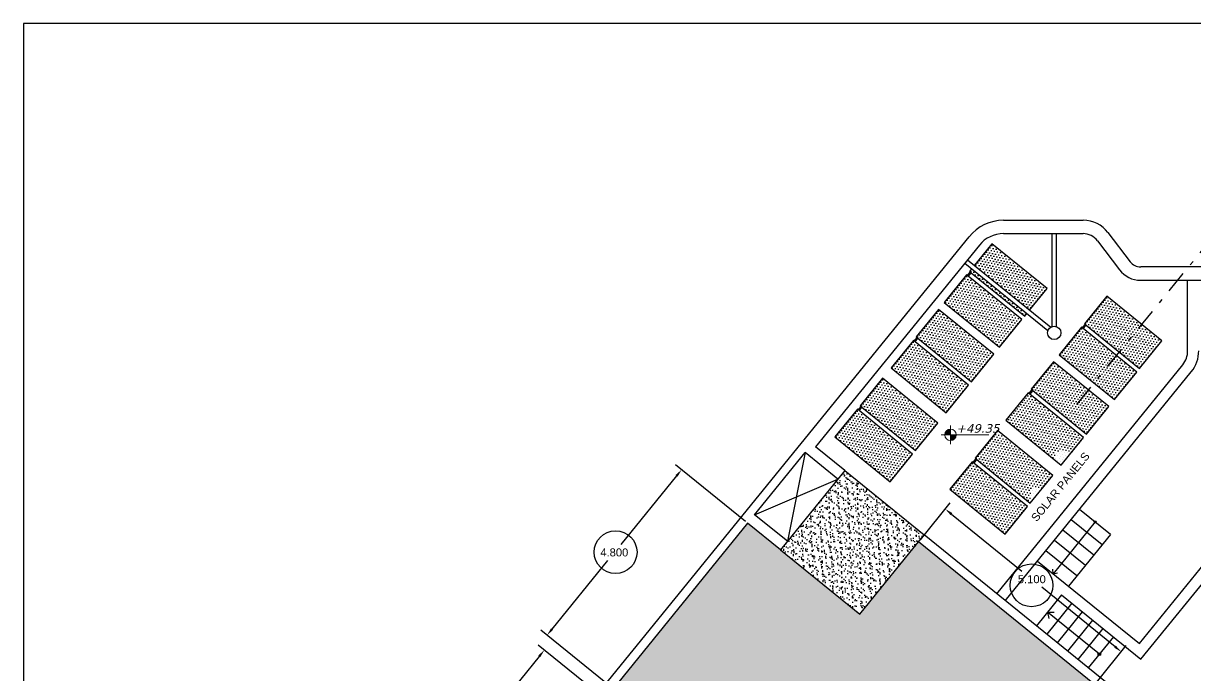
# Model space of a CAD drawing. Header units: inches. Extents: x 8644 to 9016, y -609 to 809.
# Drawn here: x 8836.09 to 8862.46, y -563.93 to -549.24 of the extents above; entities that cross this region are included whole.
import ezdxf

# ---------------------------------------------------------------- set-up
doc = ezdxf.new("R2010")
doc.units = ezdxf.units.IN
doc.header["$MEASUREMENT"] = 0
doc.linetypes.add('DASHDOT', pattern=[1, 0.5, -0.25, 0, -0.25])
doc.layers.add('dim', color=3, linetype='Continuous', lineweight=13)
for name, color, linetype in [('DIMENSIONS', 6, 'Continuous'), ('DIMS', 6, 'Continuous'), ('floors', 8, 'Continuous'), ('provoles', 2, 'Continuous'), ('TEXT', 6, 'Continuous'), ('walls', 1, 'Continuous')]:
    doc.layers.add(name, color=color, linetype=linetype)
doc.styles.get("Standard").update_dxf_attribs({"font": 'arial.ttf'})
doc.styles.add('Yps_1-100', font='verdanai.ttf', dxfattribs={"height": 0.25})
doc.styles.add('Yps_1-100bold', font='verdanai.ttf', dxfattribs={"height": 0.3})
doc.dimstyles.new('Copy of Standard', dxfattribs={"dimtxt": 0.18, "dimasz": 0.18, "dimexe": 0.18, "dimexo": 0.0625, "dimgap": 0.09, "dimtad": 0, "dimtih": 1, "dimtoh": 1, "dimdec": 3, "dimzin": 0, "dimdsep": 46, "dimtxsty": 'Standard', "dimcen": 0.09, "dimadec": 0, "dimazin": 0, "dimtfac": 1, "dimtdec": 3, "dimtofl": 0, "dimtmove": 0, "dimatfit": 3, "dimfxl": 1, "dimtolj": 1, "dimtzin": 0, "dimarcsym": 0})
pattern_1 = [(172.5, (-2418.85749, 1426.8528), (-0.1054341698, -0.1125610547), [0, -0.1216, 0, -0.136, 0, -0.13]), (142.5, (-2418.85749, 1426.8528), (-0.2597583784, -0.059531001), [0, -0.0656, 0, -0.1096, 0, -0.042]), (102.5, (-2418.78791, 1426.78322), (-0.1764825907, 0.1758423418), [0, -0.04, 0, -0.144, 0, -0.188]), (92.5, (-2418.7879, 1426.78322), (-0.219701028, 0.120403373), [0, -0.02, 0, -0.0944, 0, -0.108])]

# ---------------------------------------------------------------- blocks, each defined once
blk = doc.blocks.new('ypsometro 1-100')
h = blk.add_hatch(color=256)
h.paths.add_polyline_path([(-0.2, 0), (0, 0), (0, 0.2, 0.414214)])
h.paths.add_polyline_path([(0, -0.2, 0.414214), (0.2, 0), (0, 0)])
for p, q in [((-0.325, 0), (1.35, 0)), ((0, 0.325), (0, -0.325))]:
    blk.add_line(p, q)
blk.add_circle((0, 0), 0.2)
at = {"style": 'Yps_1-100'}
for p in [(0.2, 0.076), (0.2, -0.326)]:
    blk.add_attdef('+0.00', p, '', height=0.25, dxfattribs=at)
blk = doc.blocks.new('*D15468')
at = {"color": 0, "lineweight": -2, "transparency": 16777216}
for p, q in [((8852.338, -560.459), (8850.76, -559.178)), ((8850.786, -559.431), (8849.535, -560.973)), ((8847.988, -562.879), (8849.24, -561.337)), ((8849.313, -564.185), (8847.735, -562.905))]:
    blk.add_line(p, q, dxfattribs=at)
at = {"color": 0, "transparency": 16777216}
for points in [[(8850.763, -559.412), (8850.81, -559.45), (8850.9, -559.292)], [(8847.965, -562.86), (8848.011, -562.897), (8847.875, -563.018)]]:
    blk.add_solid(points, dxfattribs=at)
at = {"layer": 'DEFPOINTS', "color": 0, "transparency": 16777216}
for p in [(8852.386, -560.498, 0.071), (8847.875, -563.018), (8849.361, -564.225, 0.071)]:
    blk.add_point(p, dxfattribs=at)
at = {"color": 0, "transparency": 16777216, "insert": (8849.387, -561.155), "char_height": 0.18, "attachment_point": 5}
blk.add_mtext('\\A1;4.800', dxfattribs=at)
blk = doc.blocks.new('*D15471')
at = {"color": 0, "lineweight": -2, "transparency": 16777216}
for p, q in [((8849.201, -564.481), (8847.672, -563.241)), ((8847.699, -563.494), (8843.781, -568.32)), ((8839.568, -573.51), (8843.486, -568.684)), ((8840.844, -574.777), (8839.315, -573.537))]:
    blk.add_line(p, q, dxfattribs=at)
at = {"color": 0, "transparency": 16777216}
for points in [[(8847.676, -563.475), (8847.722, -563.513), (8847.812, -563.354)], [(8839.545, -573.491), (8839.591, -573.529), (8839.455, -573.65)]]:
    blk.add_solid(points, dxfattribs=at)
at = {"layer": 'DEFPOINTS', "color": 0, "transparency": 16777216}
for p in [(8849.25, -564.521, 0.071), (8839.455, -573.65), (8840.892, -574.817, 0.071)]:
    blk.add_point(p, dxfattribs=at)
at = {"color": 0, "transparency": 16777216, "insert": (8843.633, -568.502), "char_height": 0.18, "attachment_point": 5}
blk.add_mtext('\\A1;13.261', dxfattribs=at)
blk = doc.blocks.new('*D15491')
at = {"color": 0, "lineweight": -2, "transparency": 16777216}
for p, q in [((8856.272, -560.867), (8856.946, -560.037)), ((8856.972, -560.291), (8858.556, -561.576)), ((8860.652, -563.278), (8859.004, -561.94)), ((8860.232, -564.081), (8860.906, -563.252))]:
    blk.add_line(p, q, dxfattribs=at)
at = {"color": 0, "transparency": 16777216}
for points in [[(8856.991, -560.267), (8856.953, -560.314), (8856.833, -560.177)], [(8860.671, -563.255), (8860.634, -563.301), (8860.792, -563.391)]]:
    blk.add_solid(points, dxfattribs=at)
at = {"layer": 'DEFPOINTS', "color": 0, "transparency": 16777216}
for p in [(8856.233, -560.916, 0.071), (8860.792, -563.391), (8860.193, -564.13, 0.071)]:
    blk.add_point(p, dxfattribs=at)
at = {"color": 0, "transparency": 16777216, "insert": (8858.78, -561.758), "char_height": 0.18, "attachment_point": 5}
blk.add_mtext('\\A1;5.100', dxfattribs=at)

msp = doc.modelspace()

# ---------------------------------------------------------------- hatches: boundary and pattern name
at = {"layer": 'floors'}
h = msp.add_hatch(dxfattribs=at)
h.set_pattern_fill('DOTS', color=256, angle=410.93302, style=0)
h.set_pattern_definition([(50.9330195, (9085.411575, -2210.53334), (-0.0288309688, 0.0636520835), [0, -0.0625])])
h.paths.add_polyline_path([(8858.668, -555.7739), (8857.4258, -554.7655), (8857.3769, -554.8257), (8858.6192, -555.8341)])
h.paths.add_polyline_path([(8857.4888, -554.6879), (8858.7311, -555.6963), (8859.1234, -555.2129), (8857.8811, -554.2046)])
h = msp.add_hatch(dxfattribs=at)
h.set_pattern_fill('DOTS', color=256, angle=410.93302, style=0)
h.set_pattern_definition([(50.9330195, (9084.84437, -2211.23211), (-0.0288309688, 0.0636520835), [0, -0.0625])])
h.paths.add_polyline_path([(8856.8097, -555.5245), (8858.052, -556.5328), (8858.5562, -555.9117), (8857.3139, -554.9033)])
h = msp.add_hatch(dxfattribs=at)
h.set_pattern_fill('DOTS', color=256, angle=410.93302, style=0)
h.set_pattern_definition([(50.9330195, (9087.99652, -2211.712315), (-0.0288309688, 0.0636520835), [0, -0.0625])])
h.paths.add_polyline_path([(8859.9619, -556.0047), (8861.2041, -557.013), (8861.7083, -556.3919), (8860.4661, -555.3835)])
h = msp.add_hatch(dxfattribs=at)
h.set_pattern_fill('DOTS', color=256, angle=410.93302, style=0)
h.set_pattern_definition([(50.9330195, (9084.21414, -2212.00852), (-0.0288309688, 0.0636520835), [0, -0.0625])])
h.paths.add_polyline_path([(8856.1795, -556.3009), (8857.4218, -557.3092), (8857.926, -556.6881), (8856.6837, -555.6797)])
h = msp.add_hatch(dxfattribs=at)
h.set_pattern_fill('DOTS', color=256, angle=410.93302, style=0)
h.set_pattern_definition([(50.9330195, (9087.429315, -2212.411084), (-0.0288309688, 0.0636520835), [0, -0.0625])])
h.paths.add_polyline_path([(8859.3947, -556.7034), (8860.6369, -557.7118), (8861.1411, -557.0907), (8859.8989, -556.0823)])
h = msp.add_hatch(dxfattribs=at)
h.set_pattern_fill('DOTS', color=256, angle=410.93302, style=0)
h.set_pattern_definition([(50.9330195, (9083.646935, -2212.70729), (-0.0288309688, 0.0636520835), [0, -0.0625])])
h.paths.add_polyline_path([(8855.6123, -556.9996), (8856.8546, -558.008), (8857.3587, -557.3869), (8856.1165, -556.3785)])
h = msp.add_hatch(dxfattribs=at)
h.set_pattern_fill('DOTS', color=256, angle=410.93302, style=0)
h.set_pattern_definition([(50.9330195, (9086.799087, -2213.187493), (-0.0288309688, 0.0636520835), [0, -0.0625])])
h.paths.add_polyline_path([(8858.7645, -557.4798), (8860.0067, -558.4882), (8860.5109, -557.8671), (8859.2686, -556.8587)])
h = msp.add_hatch(dxfattribs=at)
h.set_pattern_fill('DOTS', color=256, angle=410.93302, style=0)
h.set_pattern_definition([(50.9330195, (9082.953684, -2213.56134), (-0.0288309688, 0.0636520835), [0, -0.0625])])
h.paths.add_polyline_path([(8854.9191, -557.8537), (8856.1613, -558.862), (8856.6655, -558.2409), (8855.4232, -557.2326)])
h = msp.add_hatch(dxfattribs=at)
h.set_pattern_fill('DOTS', color=256, angle=410.93302, style=0)
h.set_pattern_definition([(50.9330195, (9086.19306, -2213.85475), (-0.0288309688, 0.0636520835), [0, -0.0625])])
h.paths.add_polyline_path([(8858.1973, -558.1786), (8859.4395, -559.187), (8859.9437, -558.5658), (8858.7014, -557.5575)])
h = msp.add_hatch(dxfattribs=at)
h.set_pattern_fill('DOTS', color=256, angle=410.93302, style=0)
h.set_pattern_definition([(50.9330195, (9082.38648, -2214.26011), (-0.0288309688, 0.0636520835), [0, -0.0625])])
h.paths.add_polyline_path([(8854.3518, -558.5525), (8855.5941, -559.5608), (8856.0983, -558.9397), (8854.856, -557.9313)])
h = msp.add_hatch(dxfattribs=at)
h.set_pattern_fill('DOTS', color=256, angle=410.93302, style=0)
h.set_pattern_definition([(50.9330195, (9085.53863, -2214.74031), (-0.0288309688, 0.0636520835), [0, -0.0625])])
h.paths.add_polyline_path([(8857.504, -559.0327), (8858.7463, -560.041), (8859.2504, -559.4199), (8858.0082, -558.4115)])
h = msp.add_hatch(dxfattribs=at)
h.set_pattern_fill('DOTS', color=256, angle=410.93302, style=0)
h.set_pattern_definition([(50.9330195, (9084.971424, -2215.43908), (-0.0288309688, 0.0636520835), [0, -0.0625])])
h.paths.add_polyline_path([(8856.9368, -559.7314), (8858.1791, -560.7398), (8858.6832, -560.1187), (8857.441, -559.1103)])
at = {"layer": 'provoles'}
h = msp.add_hatch(dxfattribs=at)
h.set_pattern_fill('AR-SAND', color=8, scale=0.08, angle=-225)
h.set_pattern_definition(pattern_1)
h.paths.add_polyline_path([(8856.359, -560.7606), (8854.5733, -559.311), (8853.1238, -561.0968), (8854.9095, -562.5463)])
h = msp.add_hatch(dxfattribs=at)
h.set_pattern_fill('AR-SAND', color=8, scale=0.08, angle=-225)
h.set_pattern_definition(pattern_1)
edge = h.paths.add_edge_path()
edge.add_arc((8858.9418, -565.433), 0.15, 0, 360)
edge = h.paths.add_edge_path()
edge.add_arc((8856.862, -567.9952), 0.15, 0, 360)
h.paths.add_polyline_path([(8860.1927, -564.13), (8856.233, -560.9158), (8854.9095, -562.5463), (8853.1238, -561.0968), (8852.3862, -560.4981), (8849.3611, -564.2248), (8855.8441, -569.4872), (8856.9785, -568.0897)])

# ---------------------------------------------------------------- linework, layer by layer
at = {"color": 3}
for centre in [(8849.4161, -561.1471), (8858.7745, -561.8952)]:
    msp.add_circle(centre, 0.4816, dxfattribs=at)
at = {"layer": 'DIMENSIONS'}
for p, q in [((8857.3333, -554.9191, 0.0706), (8857.3964, -554.8414, 0.0706)), ((8857.3527, -554.9348, 0.0706), (8857.4158, -554.8572, 0.0706)), ((8859.9183, -556.0981, 0.0706), (8859.9813, -556.0204, 0.0706)), ((8859.9377, -556.1138, 0.0706), (8860.0007, -556.0362, 0.0706)), ((8856.1359, -556.3943, 0.0706), (8856.1989, -556.3166, 0.0706)), ((8856.1553, -556.41, 0.0706), (8856.2183, -556.3324, 0.0706)), ((8858.7208, -557.5732, 0.0706), (8858.7839, -557.4956, 0.0706)), ((8858.7403, -557.589, 0.0706), (8858.8033, -557.5113, 0.0706)), ((8854.8754, -557.9471, 0.0706), (8854.9385, -557.8694, 0.0706)), ((8854.8949, -557.9628, 0.0706), (8854.9579, -557.8852, 0.0706)), ((8857.4604, -559.1261, 0.0706), (8857.5234, -559.0484, 0.0706)), ((8857.4798, -559.1418, 0.0706), (8857.5428, -559.0642, 0.0706))]:
    msp.add_line(p, q, dxfattribs=at)
at = {"layer": 'DIMENSIONS', "color": 8}
for p, q in [((8860.5525, -560.7513, 0.0706), (8859.8537, -560.1841, 0.0706)), ((8860.2031, -560.4677, 0.0706), (8859.2577, -561.6323, 0.0706)), ((8860.3634, -560.9842, 0.0706), (8859.6646, -560.417, 0.0706)), ((8860.1743, -561.2172, 0.0706), (8859.4756, -560.65, 0.0706)), ((8860.5525, -560.7513, 0.0706), (8859.6071, -561.9159, 0.0706)), ((8859.7962, -561.683, 0.0706), (8859.0974, -561.1158, 0.0706)), ((8859.9853, -561.4501, 0.0706), (8859.2865, -560.8829, 0.0706)), ((8859.2577, -561.6323, 0.0706), (8859.2541, -561.5296, 0.0706)), ((8859.2577, -561.6323, 0.0706), (8859.359, -561.6147, 0.0706))]:
    msp.add_line(p, q, dxfattribs=at)
msp.add_circle((8860.2031, -560.4677, 0.0706), 0.0226, dxfattribs=at)
at = {"layer": 'DIMS', "color": 1, "linetype": 'DASHDOT'}
msp.add_line((8859.7917, -557.8225, 0.0706), (8864.4908, -552.0335, 0.0706), dxfattribs=at)
at = {"layer": 'floors'}
for p, q in [((8861.1988, -563.2079, 0.0706), (8865.0116, -558.5106, 0.0706)), ((8861.2353, -563.5596, 0.0706), (8865.2057, -558.6682, 0.0706)), ((8853.6781, -558.9064, 0.0706), (8853.2813, -560.9027, 0.0706)), ((8852.5437, -560.304, 0.0706), (8854.4157, -559.5051, 0.0706)), ((8858.9083, -561.3487, 0.0706), (8861.1988, -563.2079, 0.0706)), ((8859.4496, -562.11, 0.0706), (8858.8824, -562.8088, 0.0706)), ((8859.4496, -562.11, 0.0706), (8861.2353, -563.5596, 0.0706)), ((8859.6825, -562.2991, 0.0706), (8859.1153, -562.9979, 0.0706)), ((8860.2991, -563.4436, 0.0706), (8859.1344, -562.4982, 0.0706)), ((8859.1344, -562.4982, 0.0706), (8859.1655, -562.6405, 0.0706)), ((8859.1344, -562.4982, 0.0706), (8859.28, -562.4994, 0.0706)), ((8859.9154, -562.4882, 0.0706), (8859.3482, -563.1869, 0.0706)), ((8860.1483, -562.6772, 0.0706), (8859.5811, -563.376, 0.0706)), ((8860.3812, -562.8663, 0.0706), (8859.814, -563.5651, 0.0706)), ((8860.6142, -563.0554, 0.0706), (8860.047, -563.7541, 0.0706))]:
    msp.add_line(p, q, dxfattribs=at)
at = {"layer": 'floors', "elevation": 0.0706}
for points in [[(8858.7311, -555.6963), (8859.1234, -555.2129), (8857.8811, -554.2046), (8857.4888, -554.6879)], [(8857.4258, -554.7655), (8857.3769, -554.8257), (8858.6192, -555.8341), (8858.668, -555.7739)]]:
    msp.add_lwpolyline(points, dxfattribs=at)
for points in [[(8858.5562, -555.9117), (8857.3139, -554.9033), (8856.8097, -555.5245), (8858.052, -556.5328)], [(8861.7083, -556.3919), (8860.4661, -555.3835), (8859.9619, -556.0047), (8861.2041, -557.013)], [(8857.926, -556.6881), (8856.6837, -555.6797), (8856.1795, -556.3009), (8857.4218, -557.3092)], [(8861.1411, -557.0907), (8859.8989, -556.0823), (8859.3947, -556.7034), (8860.6369, -557.7118)], [(8857.3587, -557.3869), (8856.1165, -556.3785), (8855.6123, -556.9996), (8856.8546, -558.008)], [(8860.5109, -557.8671), (8859.2686, -556.8587), (8858.7645, -557.4798), (8860.0067, -558.4882)], [(8856.6655, -558.2409), (8855.4232, -557.2326), (8854.9191, -557.8537), (8856.1613, -558.862)], [(8859.9437, -558.5658), (8858.7014, -557.5575), (8858.1973, -558.1786), (8859.4395, -559.187)], [(8856.0983, -558.9397), (8854.856, -557.9313), (8854.3518, -558.5525), (8855.5941, -559.5608)], [(8859.2504, -559.4199), (8858.0082, -558.4115), (8857.504, -559.0327), (8858.7463, -560.041)], [(8858.6832, -560.1187), (8857.441, -559.1103), (8856.9368, -559.7314), (8858.1791, -560.7398)]]:
    msp.add_lwpolyline(points, close=True, dxfattribs=at)
at = {"layer": 'floors'}
msp.add_circle((8860.2991, -563.4436, 0.0706), 0.0307, dxfattribs=at)
at = {"layer": 'walls', "color": 2}
for p, q in [((8858.1433, -553.675, 0.0706), (8859.9362, -553.675, 0.0706)), ((8858.1433, -553.975, 0.0706), (8859.9362, -553.975, 0.0706)), ((8860.4937, -553.9516, 0.0706), (8860.9908, -554.6064, 0.0706)), ((8840.3613, -574.9947, 0.0706), (8857.3669, -554.0447, 0.0706)), ((8857.5998, -554.2338, 0.0706), (8853.9133, -558.7753, 0.0706)), ((8860.2547, -554.1331, 0.0706), (8860.7519, -554.7878, 0.0706)), ((8863.3845, -554.7251, 0.0706), (8861.2298, -554.725, 0.0706)), ((8861.2298, -555.025, 0.0706), (8870.1708, -555.025, 0.0706)), ((8852.5437, -560.304, 0.0706), (8853.6781, -558.9064, 0.0706)), ((8854.4157, -559.5051, 0.0706), (8853.6781, -558.9064, 0.0706)), ((8854.5733, -559.311, 0.0706), (8853.9133, -558.7753, 0.0706)), ((8853.2813, -560.9027, 0.0706), (8852.5437, -560.304, 0.0706)), ((8852.3862, -560.4981, 0.0706), (8849.3611, -564.2248, 0.0706)), ((8853.1238, -561.0968, 0.0706), (8852.3862, -560.4981, 0.0706)), ((8852.3862, -560.4981, 0.0706), (8852.3862, -560.4981, 0.0706)), ((8860.474, -564.1008, 0.0706), (8856.359, -560.7606, 0.0706)), ((8860.1927, -564.13, 0.0706), (8856.233, -560.9158, 0.0706))]:
    msp.add_line(p, q, dxfattribs=at)
at = {"layer": 'walls', "color": 4}
for p, q in [((8859.2345, -556.0685, 0.0706), (8859.2345, -553.975, 0.0706)), ((8859.3345, -556.0685, 0.0706), (8859.3345, -553.975, 0.0706)), ((8857.2705, -554.6395, 0.0706), (8859.1432, -556.1596, 0.0706)), ((8857.3335, -554.5618, 0.0706), (8859.2062, -556.082, 0.0706))]:
    msp.add_line(p, q, dxfattribs=at)
at = {"layer": 'walls', "color": 5}
for p, q in [((8862.286, -556.6135, 0.0706), (8862.286, -555.025, 0.0706)), ((8857.9895, -562.084, 0.0706), (8862.1742, -556.9287, 0.0706)), ((8858.1836, -562.2416, 0.0706), (8862.3683, -557.0862, 0.0706))]:
    msp.add_line(p, q, dxfattribs=at)
at = {"layer": 'walls', "color": 3}
msp.add_line((8854.5733, -559.311, 0.0706), (8856.359, -560.7606, 0.0706), dxfattribs=at)
at = {"layer": 'walls'}
msp.add_lwpolyline([(8836.0943, -549.2405), (8836.0943, -608.6405), (8920.1943, -608.6405), (8920.1943, -549.2405)], close=True, dxfattribs=at)
at = {"layer": 'walls', "color": 3, "elevation": 0.0706}
msp.add_lwpolyline([(8854.5733, -559.311), (8853.1238, -561.0968), (8854.9095, -562.5463), (8856.359, -560.7606)], dxfattribs=at)
at = {"layer": 'walls', "color": 4}
msp.add_circle((8859.2845, -556.2099, 0.0706), 0.15, dxfattribs=at)
msp.add_circle((8859.2845, -556.2099, 0.0706), 0.15, dxfattribs=at)
at = {"layer": 'walls', "color": 2}
for centre, radius, start, end in [((8858.1433, -554.675, 0.0706), 1, 90, 140.93302), ((8859.9362, -554.375, 0.0706), 0.7, 37.21017, 90), ((8858.1433, -554.675, 0.0706), 0.7, 90, 140.93302), ((8859.9362, -554.375, 0.0706), 0.4, 37.21017, 90), ((8861.2298, -554.425, 0.0706), 0.6, 217.21017, 270), ((8861.2298, -554.425, 0.0706), 0.3, 217.21017, 270)]:
    msp.add_arc(centre, radius, start, end, dxfattribs=at)
at = {"layer": 'walls', "color": 5}
for radius in [0.5, 0.75]:
    msp.add_arc((8861.786, -556.6135, 0.0706), radius, 320.93302, 0, dxfattribs=at)

# ---------------------------------------------------------------- block references
at = {"layer": 'dim'}
ref = msp.add_blockref('ypsometro 1-100', (8856.9494, -558.5057, 0.0706), dxfattribs=dict(at, xscale=0.6400000000000001, yscale=0.6400000000000001, zscale=0.6400000000000001))
ref.add_attrib('+0.00', '+49.35', (8857.0774, -558.4572, 0.0706), dxfattribs={"layer": '0', "height": 0.192, "style": 'Yps_1-100bold'})

# ---------------------------------------------------------------- texts
at = {"layer": 'TEXT', "insert": (8859.9551, -558.8762, 0.0706), "char_height": 0.18, "width": 2.37962, "attachment_point": 3, "rotation": 50.93302}
msp.add_mtext('\\A1;SOLAR PANELS ', dxfattribs=at)

# ---------------------------------------------------------------- dimensions: what is measured, and where the dimension line sits
at = {"color": 3}
for p1, p2, distance, picture, middle in [((8852.3862, -560.4981, 0.0706), (8849.3611, -564.2248, 0.0706), -1.9144, '*D15468', (8849.3872, -561.1549)), ((8849.2496, -564.5208, 0.0706), (8840.8921, -574.8168, 0.0706), -1.8513, '*D15471', (8843.6335, -568.502))]:
    dim = msp.add_aligned_dim(p1=p1, p2=p2, distance=distance, dimstyle='Copy of Standard', dxfattribs=at)
    dim.commit()
    dim.dimension.update_dxf_attribs({"geometry": picture, "text_midpoint": middle})
dim = msp.add_linear_dim(base=(8860.7922, -563.3914), p1=(8856.233, -560.9158, 0.0706), p2=(8860.1927, -564.13, 0.0706), angle=320.93302, dimstyle='Copy of Standard', dxfattribs=at)
dim.commit()
dim.dimension.update_dxf_attribs({"geometry": '*D15491', "text_midpoint": (8858.7798, -561.7578), "dimtype": 161})

doc.saveas('drawing.dxf')
